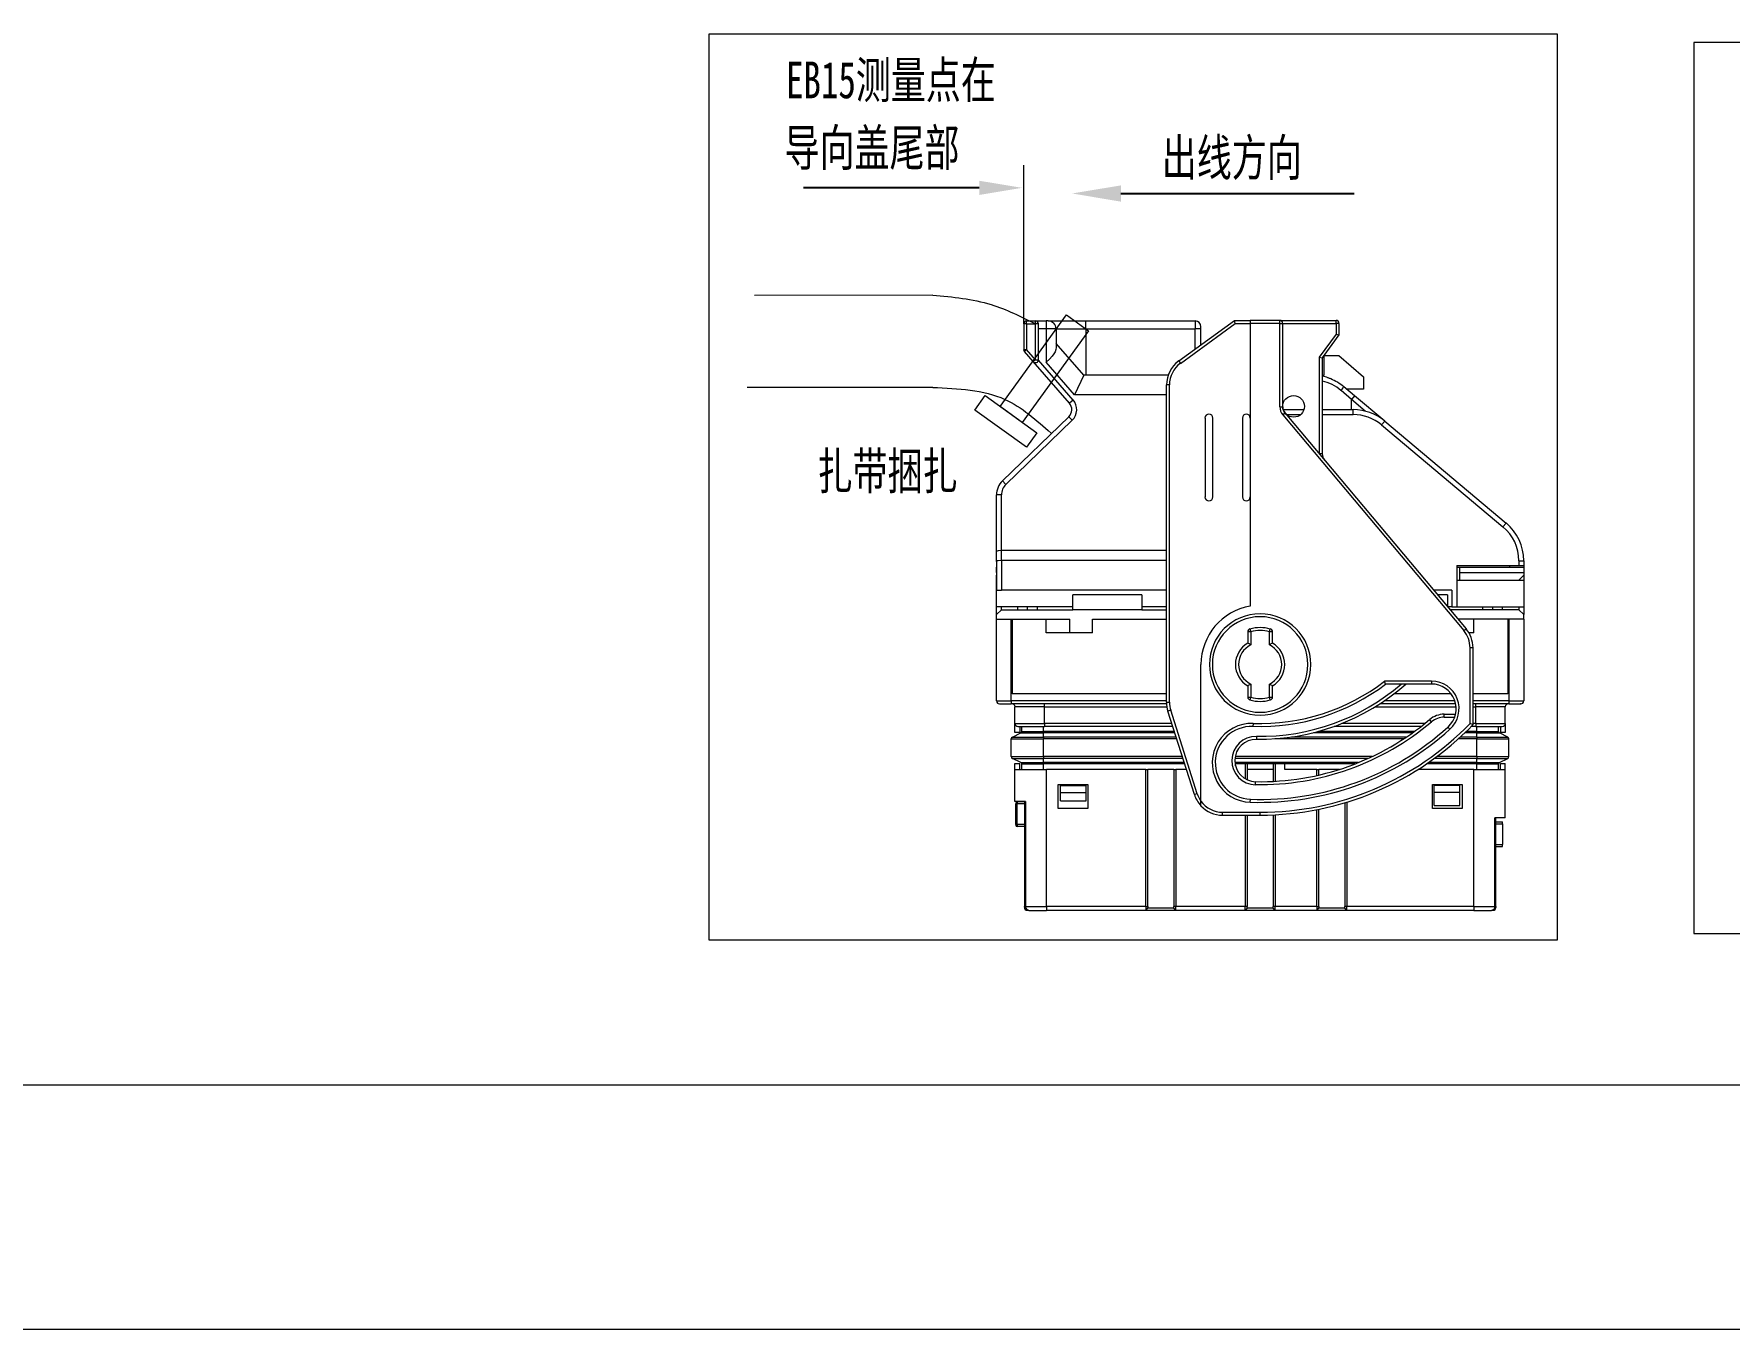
# Model space of a CAD drawing. Header units: inches. Extents: x 47316 to 59086, y 3141 to 11743.
# Drawn here: x 53415.1 to 53553.8, y 9458.1 to 9564.1 of the extents above; entities that cross this region are included whole.
import ezdxf

# ---------------------------------------------------------------- set-up
doc = ezdxf.new("R2010")
doc.units = ezdxf.units.IN
doc.header["$MEASUREMENT"] = 0
doc.styles.add('MtX_FangSong_GB2312', font='')
doc.styles.get('MtX_FangSong_GB2312').set_extended_font_data('FangSong_GB2312')

msp = doc.modelspace()

# ---------------------------------------------------------------- linework, layer by layer
at = {"color": 0, "lineweight": 15}
for p, q in [((53470.34, 9564.06), (53539.73, 9564.06)), ((53470.34, 9489.91), (53470.34, 9564.06)), ((53539.73, 9564.06), (53539.73, 9489.91)), ((53622.51, 9563.35), (53550.9, 9563.35)), ((53550.9, 9563.35), (53550.9, 9490.44)), ((53496.07, 9540.33), (53496.07, 9553.31)), ((53488.64, 9542.69), (53474.03, 9542.66)), ((53496.31, 9540.33), (53496.07, 9540.33)), ((53496.07, 9540.33), (53496.07, 9538.24)), ((53496.31, 9540.57), (53497.04, 9540.57)), ((53496.31, 9540.33), (53496.31, 9540.57)), ((53496.31, 9540.33), (53496.31, 9538.24)), ((53496.31, 9540.33), (53497.04, 9540.33)), ((53497.04, 9540.57), (53497.92, 9540.57)), ((53497.04, 9540.33), (53497.04, 9540.57)), ((53497.28, 9540.33), (53497.04, 9540.33)), ((53497.04, 9537.4), (53497.04, 9540.33)), ((53497.28, 9537.4), (53497.28, 9540.33)), ((53498.08, 9540.57), (53497.92, 9540.57)), ((53497.92, 9540.57), (53497.92, 9539.92)), ((53498.08, 9540.57), (53501.15, 9540.57)), ((53501.15, 9540.57), (53510.11, 9540.57)), ((53501.15, 9539.92), (53501.15, 9540.57)), ((53508.76, 9537.3), (53513.31, 9540.61)), ((53508.9, 9537.1), (53513.39, 9540.37)), ((53510.11, 9540.57), (53510.11, 9539.92)), ((53510.58, 9539.92), (53510.58, 9540.1)), ((53513.31, 9540.61), (53514.61, 9540.61)), ((53513.39, 9540.37), (53513.31, 9540.61)), ((53513.39, 9540.37), (53514.61, 9540.37)), ((53517.03, 9540.61), (53514.61, 9540.61)), ((53514.61, 9540.61), (53514.61, 9540.37)), ((53517.03, 9540.37), (53514.61, 9540.37)), ((53514.61, 9540.37), (53514.61, 9517.23)), ((53517.03, 9540.61), (53521.63, 9540.61)), ((53517.03, 9540.37), (53517.03, 9540.61)), ((53517.03, 9533.55), (53517.03, 9540.37)), ((53517.03, 9540.37), (53517.28, 9540.37)), ((53517.28, 9540.37), (53521.63, 9540.37)), ((53517.28, 9533.55), (53517.28, 9540.37)), ((53521.63, 9540.37), (53521.63, 9540.61)), ((53521.63, 9540.37), (53521.63, 9539.5)), ((53521.87, 9540.37), (53521.63, 9540.37)), ((53521.87, 9540.37), (53521.87, 9539.42)), ((53497.92, 9539.92), (53497.28, 9539.92)), ((53497.92, 9539.92), (53497.92, 9537.19)), ((53498.73, 9539.92), (53497.92, 9539.92)), ((53498.73, 9539.92), (53501.15, 9539.92)), ((53498.73, 9539.92), (53498.73, 9538.39)), ((53500.98, 9536.13), (53498.73, 9538.72)), ((53501.15, 9539.92), (53510.11, 9539.92)), ((53501.15, 9539.92), (53501.15, 9536.13)), ((53510.58, 9539.92), (53510.11, 9539.92)), ((53510.11, 9538.29), (53510.11, 9539.92)), ((53510.58, 9538.63), (53510.58, 9539.92)), ((53521.63, 9539.5), (53520.26, 9537.61)), ((53521.87, 9539.42), (53520.5, 9537.54)), ((53521.63, 9539.5), (53521.87, 9539.42)), ((53496.07, 9538.24), (53496.31, 9538.24)), ((53496.31, 9538.24), (53496.13, 9538.08)), ((53496.85, 9537.24), (53496.13, 9538.08)), ((53497.04, 9537.4), (53496.31, 9538.24)), ((53497.04, 9537.4), (53496.85, 9537.24)), ((53499.81, 9533.84), (53496.85, 9537.24)), ((53497.04, 9537.4), (53497.28, 9537.4)), ((53500.12, 9534.1), (53497.28, 9537.37)), ((53498.18, 9537.45), (53497.92, 9537.19)), ((53498.4, 9537.7), (53498.18, 9537.45)), ((53498.54, 9537.87), (53498.4, 9537.7)), ((53498.64, 9538.05), (53498.54, 9537.87)), ((53498.71, 9538.22), (53498.64, 9538.05)), ((53498.73, 9538.39), (53498.71, 9538.22)), ((53508.76, 9537.3), (53508.9, 9537.1)), ((53520.26, 9537.61), (53520.26, 9529.71)), ((53520.26, 9537.61), (53520.5, 9537.54)), ((53520.5, 9537.54), (53520.5, 9529.71)), ((53520.66, 9537.74), (53521.87, 9537.74)), ((53520.66, 9536.13), (53520.66, 9537.74)), ((53521.87, 9537.74), (53523.89, 9535.99)), ((53500.24, 9534.52), (53497.92, 9537.19)), ((53500.98, 9536.13), (53500.24, 9534.52)), ((53507.89, 9536.13), (53500.98, 9536.13)), ((53520.5, 9536.13), (53520.66, 9536.13)), ((53523.89, 9535.99), (53523.89, 9535)), ((53488.64, 9535.13), (53473.45, 9535.13)), ((53507.76, 9534.52), (53500.24, 9534.52)), ((53508, 9535.34), (53507.76, 9535.34)), ((53507.76, 9509.37), (53507.76, 9535.34)), ((53508, 9509.37), (53508, 9535.34)), ((53522.89, 9534.13), (53522.04, 9534.88)), ((53523.15, 9534.44), (53522.26, 9535.19)), ((53523.89, 9535), (53522.48, 9535)), ((53523.15, 9534.44), (53522.89, 9534.13)), ((53525.62, 9532.37), (53523.15, 9534.44)), ((53500.12, 9534.1), (53499.81, 9533.84)), ((53517.03, 9533.55), (53517.28, 9533.55)), ((53517.32, 9533.31), (53519.01, 9533.31)), ((53520.5, 9533.31), (53523.03, 9533.31)), ((53522.89, 9533.31), (53522.89, 9534.13)), ((53524.02, 9533.19), (53522.89, 9534.13)), ((53523.03, 9532.91), (53523.03, 9533.31)), ((53494.34, 9527.49), (53499.76, 9532.73)), ((53494.62, 9527.2), (53500.05, 9532.44)), ((53500.05, 9532.44), (53499.76, 9532.73)), ((53510.91, 9532.62), (53510.91, 9526.17)), ((53511.55, 9526.17), (53511.55, 9532.62)), ((53513.97, 9532.62), (53513.97, 9526.17)), ((53517.46, 9533.03), (53517.28, 9532.88)), ((53517.28, 9532.88), (53532.09, 9515.23)), ((53517.46, 9533.03), (53532.27, 9515.39)), ((53517.59, 9532.91), (53518.74, 9532.91)), ((53520.5, 9532.91), (53523.03, 9532.91)), ((53525.36, 9532.06), (53525.62, 9532.37)), ((53525.36, 9532.06), (53535.29, 9523.73)), ((53525.62, 9532.37), (53535.55, 9524.03)), ((53520.26, 9529.71), (53520.5, 9529.71)), ((53493.85, 9521.71), (53493.85, 9526.33)), ((53494.25, 9526.33), (53493.85, 9526.33)), ((53494.25, 9521.78), (53494.25, 9526.33)), ((53494.62, 9527.2), (53494.34, 9527.49)), ((53535.29, 9523.73), (53535.55, 9524.03)), ((53493.86, 9521.73), (53493.85, 9521.72)), ((53493.85, 9521.72), (53493.85, 9521.71)), ((53493.85, 9520.9), (53493.85, 9521.71)), ((53493.85, 9521.71), (53493.85, 9521.71)), ((53493.86, 9520.92), (53493.85, 9520.91)), ((53493.85, 9520.91), (53493.85, 9520.91)), ((53493.85, 9520.91), (53493.85, 9520.9)), ((53493.85, 9520.9), (53493.85, 9518.55)), ((53493.89, 9521.74), (53493.86, 9521.73)), ((53493.89, 9520.93), (53493.86, 9520.92)), ((53493.99, 9521.76), (53493.89, 9521.74)), ((53493.99, 9520.95), (53493.89, 9520.93)), ((53494.25, 9521.78), (53493.99, 9521.76)), ((53494.25, 9520.97), (53493.99, 9520.95)), ((53507.76, 9521.78), (53494.25, 9521.78)), ((53494.25, 9520.97), (53494.25, 9521.78)), ((53507.76, 9520.97), (53494.25, 9520.97)), ((53494.25, 9520.97), (53494.25, 9518.55)), ((53531.51, 9520.57), (53531.51, 9517.18)), ((53531.51, 9520.57), (53536.59, 9520.57)), ((53535.86, 9520.41), (53535.86, 9520.57)), ((53536.59, 9520.95), (53536.59, 9520.57)), ((53536.59, 9520.95), (53536.99, 9520.95)), ((53536.59, 9520.57), (53536.99, 9520.57)), ((53536.99, 9520.95), (53536.99, 9520.57)), ((53536.99, 9520.57), (53536.99, 9520.41)), ((53493.85, 9520), (53493.85, 9520.41)), ((53493.85, 9520), (53493.85, 9519.76)), ((53493.85, 9516.54), (53493.85, 9519.76)), ((53531.51, 9520.41), (53531.75, 9520.41)), ((53531.51, 9519.36), (53531.75, 9519.36)), ((53531.75, 9520.41), (53536.99, 9520.41)), ((53531.75, 9520), (53531.75, 9520.41)), ((53531.75, 9519.36), (53531.75, 9520)), ((53531.75, 9520), (53536.99, 9520)), ((53531.75, 9519.36), (53536.59, 9519.36)), ((53536.59, 9519.36), (53536.99, 9519.76)), ((53536.59, 9519.36), (53536.99, 9519.36)), ((53536.99, 9520.41), (53536.99, 9520)), ((53536.99, 9520), (53536.99, 9519.76)), ((53536.99, 9519.76), (53536.99, 9519.36)), ((53536.99, 9519.36), (53536.99, 9517.18)), ((53493.85, 9517.18), (53493.85, 9518.55)), ((53493.85, 9518.55), (53494.25, 9518.55)), ((53507.76, 9518.55), (53494.25, 9518.55)), ((53505.74, 9518.15), (53500.1, 9518.15)), ((53500.1, 9516.94), (53500.1, 9518.15)), ((53505.74, 9518.15), (53505.74, 9516.94)), ((53531.11, 9518.55), (53529.62, 9518.55)), ((53530.74, 9518.15), (53529.95, 9518.15)), ((53530.74, 9518.15), (53530.74, 9517.21)), ((53531.11, 9518.55), (53531.11, 9517.18)), ((53500.1, 9517.18), (53493.85, 9517.18)), ((53494.25, 9516.94), (53493.85, 9516.54)), ((53493.85, 9516.17), (53493.85, 9516.54)), ((53494.25, 9516.94), (53494.25, 9517.18)), ((53494.25, 9516.94), (53500.1, 9516.94)), ((53495.58, 9516.94), (53495.58, 9517.18)), ((53496.39, 9516.94), (53496.39, 9517.18)), ((53497.2, 9516.94), (53497.2, 9517.18)), ((53505.74, 9516.94), (53500.1, 9516.94)), ((53507.76, 9517.18), (53505.74, 9517.18)), ((53505.74, 9516.94), (53507.76, 9516.94)), ((53531.11, 9517.18), (53530.77, 9517.18)), ((53536.59, 9516.94), (53530.97, 9516.94)), ((53531.11, 9517.18), (53531.51, 9517.18)), ((53531.51, 9517.18), (53536.99, 9517.18)), ((53533.65, 9516.94), (53533.65, 9517.18)), ((53534.45, 9516.94), (53534.45, 9517.18)), ((53535.26, 9516.94), (53535.26, 9517.18)), ((53536.59, 9517.18), (53536.59, 9516.94)), ((53536.99, 9516.54), (53536.59, 9516.94)), ((53536.99, 9517.18), (53536.99, 9516.54)), ((53536.99, 9516.17), (53536.99, 9516.54)), ((53493.85, 9509.48), (53493.85, 9516.17)), ((53493.85, 9516.17), (53499.86, 9516.17)), ((53495.06, 9509.48), (53495.06, 9516.17)), ((53495.14, 9516.17), (53495.14, 9510.05)), ((53497.92, 9515.04), (53497.92, 9516.17)), ((53499.86, 9515.04), (53497.92, 9515.04)), ((53499.86, 9515.04), (53499.86, 9516.17)), ((53501.71, 9515.04), (53499.86, 9515.04)), ((53501.71, 9515.04), (53501.71, 9516.17)), ((53501.71, 9516.17), (53507.76, 9516.17)), ((53514.65, 9515.14), (53514.41, 9515.14)), ((53514.41, 9515.14), (53514.41, 9514.21)), ((53514.59, 9515.37), (53514.65, 9515.14)), ((53514.65, 9515.14), (53514.65, 9514.06)), ((53516.19, 9515.14), (53516.25, 9515.37)), ((53516.43, 9515.14), (53516.19, 9515.14)), ((53516.19, 9514.06), (53516.19, 9515.14)), ((53516.43, 9514.21), (53516.43, 9515.14)), ((53536.99, 9516.17), (53531.61, 9516.17)), ((53532.09, 9515.23), (53532.27, 9515.39)), ((53532.92, 9515.04), (53532.51, 9515.04)), ((53532.92, 9515.04), (53532.92, 9516.17)), ((53535.7, 9516.17), (53535.7, 9510.05)), ((53535.78, 9516.17), (53535.78, 9509.48)), ((53536.99, 9516.17), (53536.99, 9509.48)), ((53532.6, 9507.63), (53532.6, 9513.83)), ((53532.84, 9513.83), (53532.6, 9513.83)), ((53532.84, 9507.53), (53532.84, 9513.83)), ((53510.58, 9501.28), (53510.58, 9512.46)), ((53514.65, 9510.86), (53514.65, 9509.79)), ((53516.19, 9509.79), (53516.19, 9510.86)), ((53529.44, 9511.09), (53525.61, 9511.09)), ((53525.69, 9510.85), (53525.61, 9511.09)), ((53529.44, 9511.09), (53529.44, 9510.85)), ((53493.85, 9509.48), (53495.06, 9509.48)), ((53507.76, 9509.48), (53495.06, 9509.48)), ((53495.06, 9509.48), (53495.06, 9509.24)), ((53507.76, 9510.05), (53495.14, 9510.05)), ((53514.41, 9510.72), (53514.41, 9509.79)), ((53514.41, 9509.79), (53514.65, 9509.79)), ((53514.65, 9509.79), (53514.59, 9509.56)), ((53516.19, 9509.79), (53516.43, 9509.79)), ((53516.25, 9509.56), (53516.19, 9509.79)), ((53516.43, 9509.79), (53516.43, 9510.72)), ((53531.35, 9509.48), (53525.58, 9509.48)), ((53529.44, 9510.85), (53525.69, 9510.85)), ((53531.05, 9510.05), (53526.36, 9510.05)), ((53535.7, 9510.05), (53532.84, 9510.05)), ((53535.78, 9509.48), (53532.84, 9509.48)), ((53535.78, 9509.48), (53535.78, 9509.24)), ((53535.78, 9509.48), (53536.99, 9509.48)), ((53494.09, 9509.24), (53495.06, 9509.24)), ((53507.76, 9509.24), (53495.06, 9509.24)), ((53495.36, 9507.63), (53495.36, 9509)), ((53497.78, 9509), (53495.36, 9509)), ((53497.78, 9509), (53497.78, 9509.24)), ((53497.78, 9509), (53507.79, 9509)), ((53497.78, 9507.63), (53497.78, 9509)), ((53507.76, 9509.37), (53508, 9509.37)), ((53508.1, 9508.71), (53507.87, 9508.64)), ((53510.05, 9501.81), (53507.87, 9508.64)), ((53510.28, 9501.89), (53508.1, 9508.71)), ((53524.84, 9509), (53531.45, 9509)), ((53531.41, 9509.24), (53525.22, 9509.24)), ((53530.49, 9508.4), (53531.41, 9508.4)), ((53530.49, 9508.15), (53530.49, 9508.4)), ((53530.49, 9508.15), (53531.34, 9508.15)), ((53535.78, 9509.24), (53532.84, 9509.24)), ((53532.84, 9509), (53533.06, 9509)), ((53533.06, 9509), (53533.06, 9509.24)), ((53533.06, 9507.63), (53533.06, 9509)), ((53535.48, 9509), (53533.06, 9509)), ((53535.48, 9507.63), (53535.48, 9509)), ((53535.78, 9509.24), (53536.75, 9509.24)), ((53536.75, 9509.24), (53536.74, 9509.24)), ((53495.15, 9506.52), (53495.84, 9506.87)), ((53495.36, 9506.9), (53495.36, 9507.63)), ((53495.36, 9507.63), (53497.78, 9507.63)), ((53495.76, 9506.9), (53495.36, 9506.9)), ((53495.6, 9507.38), (53497.78, 9507.38)), ((53495.76, 9507.38), (53495.76, 9506.9)), ((53495.84, 9506.87), (53497.68, 9506.87)), ((53495.91, 9506.98), (53495.91, 9507.38)), ((53495.91, 9506.98), (53497.68, 9506.98)), ((53497.68, 9506.98), (53497.68, 9507.38)), ((53508.4, 9506.98), (53497.68, 9506.98)), ((53497.68, 9506.87), (53497.68, 9506.98)), ((53508.44, 9506.87), (53497.68, 9506.87)), ((53497.68, 9506.52), (53497.68, 9506.87)), ((53508.2, 9507.63), (53497.78, 9507.63)), ((53497.78, 9507.63), (53497.78, 9507.38)), ((53508.27, 9507.38), (53497.78, 9507.38)), ((53514.84, 9507.64), (53514.83, 9507.39)), ((53527.9, 9506.87), (53519.78, 9506.87)), ((53528.05, 9506.98), (53520.19, 9506.98)), ((53528.59, 9507.38), (53521.47, 9507.38)), ((53528.89, 9507.63), (53522.11, 9507.63)), ((53529.45, 9507.77), (53529.29, 9507.96)), ((53530.95, 9507.16), (53530.79, 9507.34)), ((53533.16, 9506.87), (53532.18, 9506.87)), ((53533.16, 9506.98), (53532.29, 9506.98)), ((53532.84, 9507.53), (53532.6, 9507.63)), ((53533.06, 9507.38), (53532.7, 9507.38)), ((53533.06, 9507.63), (53532.84, 9507.63)), ((53533.06, 9507.63), (53535.48, 9507.63)), ((53533.06, 9507.63), (53533.06, 9507.38)), ((53533.06, 9507.38), (53535.24, 9507.38)), ((53533.16, 9506.98), (53533.16, 9507.38)), ((53533.16, 9506.98), (53534.94, 9506.98)), ((53533.16, 9506.87), (53533.16, 9506.98)), ((53533.16, 9506.87), (53535, 9506.87)), ((53533.16, 9506.52), (53533.16, 9506.87)), ((53534.94, 9506.98), (53534.94, 9507.38)), ((53535.69, 9506.52), (53535, 9506.87)), ((53535.08, 9507.38), (53535.08, 9506.9)), ((53535.48, 9506.9), (53535.08, 9506.9)), ((53535.48, 9507.63), (53535.48, 9506.9)), ((53495.06, 9506.38), (53497.68, 9506.38)), ((53495.06, 9504.92), (53495.06, 9506.38)), ((53495.15, 9506.52), (53497.68, 9506.52)), ((53508.55, 9506.52), (53497.68, 9506.52)), ((53497.68, 9506.52), (53497.68, 9506.38)), ((53508.59, 9506.38), (53497.68, 9506.38)), ((53497.68, 9504.92), (53497.68, 9506.38)), ((53515.12, 9506.58), (53515.11, 9506.34)), ((53527.18, 9506.38), (53516.62, 9506.38)), ((53527.39, 9506.52), (53517.99, 9506.52)), ((53533.16, 9506.38), (53531.65, 9506.38)), ((53533.16, 9506.52), (53531.81, 9506.52)), ((53533.16, 9506.52), (53535.69, 9506.52)), ((53533.16, 9506.52), (53533.16, 9506.38)), ((53533.16, 9506.38), (53535.78, 9506.38)), ((53533.16, 9504.92), (53533.16, 9506.38)), ((53535.78, 9504.92), (53535.78, 9506.38)), ((53495.06, 9504.92), (53497.68, 9504.92)), ((53495.15, 9504.78), (53497.68, 9504.78)), ((53495.84, 9504.43), (53495.15, 9504.78)), ((53495.36, 9504.36), (53495.76, 9504.36)), ((53495.36, 9503.88), (53495.36, 9504.36)), ((53495.76, 9503.88), (53495.76, 9504.36)), ((53495.84, 9504.43), (53497.68, 9504.43)), ((53495.91, 9504.32), (53497.68, 9504.32)), ((53495.91, 9503.88), (53495.91, 9504.32)), ((53509.06, 9504.92), (53497.68, 9504.92)), ((53497.68, 9504.92), (53497.68, 9504.78)), ((53509.1, 9504.78), (53497.68, 9504.78)), ((53497.68, 9504.43), (53497.68, 9504.78)), ((53509.21, 9504.43), (53497.68, 9504.43)), ((53497.68, 9504.32), (53497.68, 9504.43)), ((53509.25, 9504.32), (53497.68, 9504.32)), ((53497.68, 9503.88), (53497.68, 9504.32)), ((53524.28, 9504.78), (53513.36, 9504.78)), ((53523.45, 9504.43), (53513.36, 9504.43)), ((53513.4, 9504.32), (53513.37, 9504.32)), ((53524.59, 9504.92), (53513.38, 9504.92)), ((53513.4, 9504.36), (53514.19, 9504.36)), ((53513.4, 9504.17), (53513.4, 9504.36)), ((53514.19, 9504.36), (53514.35, 9504.36)), ((53514.19, 9504.36), (53514.19, 9503.12)), ((53514.35, 9504.36), (53514.35, 9503.03)), ((53516.49, 9504.32), (53514.35, 9504.32)), ((53516.49, 9504.36), (53516.65, 9504.36)), ((53516.49, 9504.36), (53516.49, 9502.89)), ((53516.65, 9504.36), (53517.44, 9504.36)), ((53516.65, 9504.36), (53516.65, 9502.9)), ((53517.44, 9503.88), (53517.44, 9504.36)), ((53523.18, 9504.32), (53517.44, 9504.32)), ((53533.16, 9504.32), (53529.03, 9504.32)), ((53533.16, 9504.43), (53529.19, 9504.43)), ((53533.16, 9504.78), (53529.69, 9504.78)), ((53533.16, 9504.92), (53529.88, 9504.92)), ((53533.16, 9504.92), (53535.78, 9504.92)), ((53533.16, 9504.92), (53533.16, 9504.78)), ((53533.16, 9504.78), (53535.69, 9504.78)), ((53533.16, 9504.43), (53533.16, 9504.78)), ((53533.16, 9504.43), (53535, 9504.43)), ((53533.16, 9504.32), (53533.16, 9504.43)), ((53533.16, 9504.32), (53534.94, 9504.32)), ((53533.16, 9503.88), (53533.16, 9504.32)), ((53534.94, 9503.88), (53534.94, 9504.32)), ((53535, 9504.43), (53535.69, 9504.78)), ((53535.08, 9504.36), (53535.48, 9504.36)), ((53535.08, 9503.88), (53535.08, 9504.36)), ((53535.48, 9503.88), (53535.48, 9504.36)), ((53495.36, 9503.88), (53497.94, 9503.88)), ((53495.36, 9501.26), (53495.36, 9503.88)), ((53506.07, 9503.88), (53497.94, 9503.88)), ((53497.94, 9492.67), (53497.94, 9503.88)), ((53498.89, 9500.69), (53498.89, 9502.63)), ((53498.89, 9502.63), (53501.31, 9502.63)), ((53499.09, 9501.98), (53499.09, 9502.55)), ((53499.09, 9502.55), (53501.19, 9502.55)), ((53501.19, 9501.98), (53501.19, 9502.55)), ((53501.31, 9502.63), (53501.31, 9500.69)), ((53506.07, 9503.88), (53506.23, 9503.88)), ((53506.07, 9492.67), (53506.07, 9503.88)), ((53508.36, 9503.88), (53506.23, 9503.88)), ((53506.23, 9492.67), (53506.23, 9503.88)), ((53508.36, 9503.88), (53508.53, 9503.88)), ((53508.36, 9503.88), (53508.36, 9492.67)), ((53509.39, 9503.88), (53508.53, 9503.88)), ((53508.53, 9503.88), (53508.53, 9492.67)), ((53516.49, 9503.88), (53514.35, 9503.88)), ((53515.05, 9502.63), (53515.05, 9502.87)), ((53520.06, 9503.88), (53517.44, 9503.88)), ((53520.06, 9503.88), (53520.22, 9503.88)), ((53520.06, 9503.38), (53520.06, 9503.88)), ((53521.92, 9503.88), (53520.22, 9503.88)), ((53520.22, 9503.41), (53520.22, 9503.88)), ((53532.9, 9503.88), (53528.36, 9503.88)), ((53529.53, 9500.69), (53529.53, 9502.63)), ((53529.53, 9502.63), (53531.95, 9502.63)), ((53529.65, 9501.98), (53529.65, 9502.55)), ((53531.75, 9502.55), (53529.65, 9502.55)), ((53531.75, 9501.98), (53531.75, 9502.55)), ((53531.95, 9502.63), (53531.95, 9500.69)), ((53532.9, 9503.88), (53535.48, 9503.88)), ((53532.9, 9492.67), (53532.9, 9503.88)), ((53535.48, 9499.92), (53535.48, 9503.88)), ((53496.21, 9501.26), (53495.36, 9501.26)), ((53495.54, 9501.21), (53495.54, 9501.05)), ((53496.13, 9501.21), (53495.54, 9501.21)), ((53496.13, 9501.26), (53496.13, 9492.67)), ((53496.21, 9501.26), (53496.21, 9492.67)), ((53499.09, 9501.3), (53499.09, 9501.98)), ((53499.09, 9501.98), (53501.19, 9501.98)), ((53499.09, 9501.3), (53501.19, 9501.3)), ((53501.19, 9501.3), (53501.19, 9501.98)), ((53510.28, 9501.89), (53510.05, 9501.81)), ((53510.58, 9500.9), (53510.58, 9501.28)), ((53514.61, 9501.19), (53514.62, 9501.43)), ((53522.52, 9501.19), (53522.52, 9492.67)), ((53531.75, 9501.98), (53529.65, 9501.98)), ((53529.65, 9500.93), (53529.65, 9501.98)), ((53531.75, 9500.93), (53531.75, 9501.98)), ((53495.42, 9501.09), (53495.42, 9501.05)), ((53495.42, 9499.36), (53495.42, 9501.05)), ((53495.54, 9501.05), (53495.42, 9501.05)), ((53496.13, 9501.05), (53495.54, 9501.05)), ((53495.54, 9499.36), (53495.54, 9501.05)), ((53501.31, 9500.69), (53498.89, 9500.69)), ((53512.35, 9500.37), (53515.42, 9500.37)), ((53512.35, 9500.13), (53512.35, 9500.37)), ((53512.35, 9500.13), (53515.42, 9500.13)), ((53514.19, 9500.13), (53514.19, 9492.67)), ((53514.35, 9500.13), (53514.35, 9492.67)), ((53515.42, 9500.13), (53515.42, 9500.37)), ((53516.49, 9500.15), (53516.49, 9492.67)), ((53516.65, 9500.16), (53516.65, 9492.67)), ((53520.06, 9492.67), (53520.06, 9500.57)), ((53520.22, 9492.67), (53520.22, 9500.61)), ((53522.36, 9501.14), (53522.36, 9492.67)), ((53531.95, 9500.69), (53529.53, 9500.69)), ((53529.65, 9500.93), (53531.75, 9500.93)), ((53535.48, 9499.92), (53534.63, 9499.92)), ((53534.63, 9492.67), (53534.63, 9499.92)), ((53534.71, 9492.67), (53534.71, 9499.92)), ((53495.42, 9499.36), (53495.42, 9499.32)), ((53495.54, 9499.36), (53495.42, 9499.36)), ((53496.13, 9499.36), (53495.54, 9499.36)), ((53495.54, 9499.36), (53495.54, 9499.2)), ((53496.13, 9499.2), (53495.54, 9499.2)), ((53534.71, 9499.59), (53535.26, 9499.59)), ((53534.71, 9499.42), (53535.26, 9499.42)), ((53535.26, 9499.42), (53535.26, 9499.59)), ((53535.26, 9499.42), (53535.26, 9497.73)), ((53534.71, 9497.73), (53535.26, 9497.73)), ((53534.71, 9497.57), (53535.26, 9497.57)), ((53535.26, 9497.57), (53535.26, 9497.73)), ((53496.13, 9492.67), (53496.21, 9492.67)), ((53496.13, 9492.67), (53496.13, 9492.66)), ((53496.13, 9492.59), (53496.13, 9492.66)), ((53496.13, 9492.59), (53496.14, 9492.59)), ((53496.21, 9492.63), (53496.14, 9492.61)), ((53496.14, 9492.61), (53496.2, 9492.47)), ((53496.2, 9492.47), (53496.35, 9492.37)), ((53496.21, 9492.67), (53497.94, 9492.67)), ((53496.21, 9492.67), (53496.21, 9492.63)), ((53496.21, 9492.63), (53496.24, 9492.52)), ((53496.24, 9492.52), (53496.31, 9492.43)), ((53496.31, 9492.43), (53496.46, 9492.35)), ((53496.35, 9492.37), (53496.5, 9492.34)), ((53496.37, 9492.36), (53496.37, 9492.34)), ((53496.49, 9492.34), (53496.37, 9492.34)), ((53496.46, 9492.35), (53496.5, 9492.34)), ((53496.5, 9492.34), (53497.94, 9492.34)), ((53506.07, 9492.67), (53497.94, 9492.67)), ((53497.94, 9492.67), (53497.94, 9492.34)), ((53506.07, 9492.34), (53497.94, 9492.34)), ((53506.07, 9492.67), (53506.07, 9492.34)), ((53506.07, 9492.67), (53506.23, 9492.67)), ((53506.07, 9492.34), (53506.23, 9492.51)), ((53508.53, 9492.34), (53506.07, 9492.34)), ((53506.23, 9492.67), (53506.23, 9492.51)), ((53508.36, 9492.51), (53506.23, 9492.51)), ((53508.53, 9492.67), (53508.36, 9492.67)), ((53508.36, 9492.51), (53508.36, 9492.67)), ((53508.53, 9492.34), (53508.36, 9492.51)), ((53514.19, 9492.67), (53508.53, 9492.67)), ((53508.53, 9492.34), (53508.53, 9492.67)), ((53514.19, 9492.34), (53508.53, 9492.34)), ((53514.19, 9492.34), (53514.19, 9492.67)), ((53514.35, 9492.67), (53514.19, 9492.67)), ((53514.35, 9492.51), (53514.19, 9492.34)), ((53516.65, 9492.34), (53514.19, 9492.34)), ((53514.35, 9492.51), (53514.35, 9492.67)), ((53516.49, 9492.51), (53514.35, 9492.51)), ((53516.65, 9492.67), (53516.49, 9492.67)), ((53516.49, 9492.51), (53516.49, 9492.67)), ((53516.65, 9492.34), (53516.49, 9492.51)), ((53520.06, 9492.67), (53516.65, 9492.67)), ((53516.65, 9492.34), (53516.65, 9492.67)), ((53520.06, 9492.34), (53516.65, 9492.34)), ((53520.06, 9492.67), (53520.06, 9492.34)), ((53520.06, 9492.67), (53520.22, 9492.67)), ((53520.06, 9492.34), (53520.22, 9492.51)), ((53522.52, 9492.34), (53520.06, 9492.34)), ((53520.22, 9492.67), (53520.22, 9492.51)), ((53522.36, 9492.51), (53520.22, 9492.51)), ((53522.36, 9492.51), (53522.36, 9492.67)), ((53522.52, 9492.67), (53522.36, 9492.67)), ((53522.52, 9492.34), (53522.36, 9492.51)), ((53532.9, 9492.67), (53522.52, 9492.67)), ((53522.52, 9492.34), (53522.52, 9492.67)), ((53532.9, 9492.34), (53522.52, 9492.34)), ((53532.9, 9492.67), (53534.63, 9492.67)), ((53532.9, 9492.67), (53532.9, 9492.34)), ((53532.9, 9492.34), (53534.35, 9492.34)), ((53534.48, 9492.38), (53534.35, 9492.34)), ((53534.49, 9492.37), (53534.35, 9492.34)), ((53534.47, 9492.34), (53534.35, 9492.34)), ((53534.47, 9492.34), (53534.47, 9492.36)), ((53534.56, 9492.45), (53534.48, 9492.38)), ((53534.64, 9492.47), (53534.49, 9492.37)), ((53534.63, 9492.63), (53534.56, 9492.45)), ((53534.63, 9492.63), (53534.63, 9492.67)), ((53534.71, 9492.67), (53534.63, 9492.67)), ((53534.63, 9492.63), (53534.64, 9492.63)), ((53534.64, 9492.63), (53534.63, 9492.63)), ((53534.64, 9492.63), (53534.71, 9492.61)), ((53534.71, 9492.61), (53534.64, 9492.47)), ((53534.7, 9492.59), (53534.71, 9492.59)), ((53534.71, 9492.66), (53534.71, 9492.67)), ((53534.71, 9492.66), (53534.71, 9492.59)), ((53550.9, 9490.44), (53622.51, 9490.44)), ((53539.73, 9489.91), (53470.34, 9489.91)), ((50267.93, 9478.08), (57367.93, 9478.08)), ((50247.93, 9458.08), (57387.93, 9458.08))]:
    msp.add_line(p, q, dxfattribs=at)
msp.add_line((53492.44, 9551.46), (53478.04, 9551.46))
at = {"color": 7, "lineweight": -2}
msp.add_line((53504.03, 9551), (53523.11, 9551), dxfattribs=at)
at = {"color": 0, "linetype": 'ByBlock', "lineweight": 15}
for p, q in [((53494.16, 9533.57), (53499.58, 9541.07)), ((53499.58, 9541.07), (53501.38, 9539.77)), ((53501.38, 9539.77), (53495.96, 9532.27)), ((53492.07, 9533.28), (53492.92, 9534.47)), ((53492.92, 9534.47), (53497.15, 9531.41)), ((53496.29, 9530.23), (53492.07, 9533.28)), ((53495.96, 9532.27), (53494.16, 9533.57)), ((53497.15, 9531.41), (53496.29, 9530.23))]:
    msp.add_line(p, q, dxfattribs=at)
at = {"color": 0, "lineweight": 15}
msp.add_circle((53518.16, 9533.58), 0.887, dxfattribs=at)
for centre, radius, start, end in [((53496.31, 9540.33), 0.242, 90, 180), ((53497.04, 9540.33), 0.242, 0, 90), ((53498.08, 9539.92), 0.645, 0, 90), ((53510.11, 9540.1), 0.468, 0, 90), ((53517.03, 9540.37), 0.242, 0, 90), ((53521.63, 9540.37), 0.242, 0, 90), ((53496.31, 9538.24), 0.242, 180, 221), ((53497.04, 9537.4), 0.242, 221, 0), ((53510.18, 9535.34), 2.42, 126, 180), ((53510.18, 9535.34), 2.18, 126, 180), ((53519.67, 9532.11), 4.03, 71.1179, 78.0677), ((53519.67, 9532.1), 4.03, 67.5916, 71.1212), ((53519.67, 9532.1), 4.03, 50, 67.5916), ((53519.77, 9532.3), 3.43, 48.7061, 77.7324), ((53499.2, 9533.31), 0.806, 314, 41), ((53499.2, 9533.31), 1.21, 314, 41), ((53518.08, 9533.55), 1.05, 180, 220), ((53518.08, 9533.55), 0.806, 180, 220), ((53523.03, 9529.28), 4.03, 50, 90), ((53511.23, 9532.62), 0.323, 360, 180), ((53514.29, 9532.62), 0.323, 0, 180), ((53523.03, 9529.28), 3.63, 50, 90), ((53521.31, 9529.71), 0.806, 180, 220), ((53495.46, 9526.33), 1.61, 134, 180), ((53495.46, 9526.33), 1.21, 134, 180), ((53511.23, 9526.17), 0.323, 180, 360), ((53514.29, 9526.17), 0.323, 180, 360), ((53532.96, 9520.95), 3.63, 0, 50), ((53532.96, 9520.95), 4.03, 0, 50), ((53515.42, 9512.46), 4.84, 99.5941, 180), ((53515.42, 9512.46), 4.15, 0.0227, 180), ((53515.42, 9512.46), 3.91, 0.0227, 180), ((53514.65, 9515.14), 0.242, 105.9836, 180), ((53515.42, 9512.46), 3.02, 74.0164, 105.9836), ((53515.42, 9512.46), 2.78, 74.0164, 105.9836), ((53516.19, 9515.14), 0.242, 0, 74.0164), ((53530.42, 9513.83), 2.18, 0, 40), ((53530.42, 9513.83), 2.42, 0, 40), ((53515.42, 9512.46), 2.02, 120, 240), ((53515.42, 9512.46), 1.77, 115.583, 244.417), ((53510.73, 9507.83), 7.37, 57.8376, 60.0348), ((53520.11, 9507.83), 7.37, 119.9654, 122.162), ((53515.42, 9512.46), 1.77, 295.583, 64.417), ((53515.42, 9512.46), 2.02, 300, 60), ((53515.42, 9512.46), 4.15, 180.0227, 0), ((53515.42, 9512.46), 3.91, 180.0227, 0), ((53510.73, 9517.11), 7.37, 299.9665, 302.1611), ((53515.42, 9524.32), 16.69, 268, 307.6018), ((53520.11, 9517.11), 7.37, 237.8389, 240.0335), ((53529.44, 9508.84), 2.26, 312.1566, 90), ((53494.09, 9509.48), 0.242, 180, 270), ((53514.65, 9509.79), 0.242, 180, 254.0164), ((53515.42, 9512.46), 3.02, 254.0164, 285.9836), ((53515.42, 9512.46), 2.78, 254.0164, 285.9836), ((53515.42, 9524.32), 16.93, 268, 307.3223), ((53515.42, 9524.32), 17.98, 269.0157, 311.5066), ((53515.42, 9524.32), 17.74, 269.0157, 310.6159), ((53516.19, 9509.79), 0.242, 285.9836, 0), ((53529.44, 9508.84), 2.02, 312.1566, 90), ((53536.75, 9509.48), 0.242, 270, 360), ((53495.12, 9509), 0.242, 0, 90), ((53510.18, 9509.37), 2.42, 180, 197.6501), ((53510.18, 9509.37), 2.18, 180, 197.6501), ((53530.49, 9506.54), 1.85, 90, 130.285), ((53530.49, 9506.54), 1.61, 90, 130.285), ((53535.72, 9509), 0.242, 90, 180), ((53495.6, 9507.63), 0.242, 180, 270), ((53495.79, 9506.98), 0.121, 297.0274, 0), ((53514.73, 9504.41), 3.23, 88, 268), ((53514.73, 9504.41), 2.98, 88, 267.9781), ((53515.42, 9524.32), 23.14, 268, 312.1566), ((53515.42, 9524.32), 22.9, 268, 312.1566), ((53515.42, 9524.32), 21.45, 269.0157, 310.285), ((53515.42, 9524.32), 21.69, 269.0157, 310.285), ((53515.42, 9524.32), 23.95, 270, 315.8215), ((53515.42, 9524.32), 24.19, 270, 316.0545), ((53535.06, 9506.98), 0.121, 180, 242.9726), ((53535.24, 9507.63), 0.242, 270, 0), ((53495.22, 9506.38), 0.161, 117.0274, 180), ((53515.08, 9504.6), 1.98, 89.0157, 269.0157), ((53515.08, 9504.6), 1.73, 89.0157, 268.9779), ((53535.62, 9506.38), 0.161, 0, 62.9726), ((53495.22, 9504.92), 0.161, 180, 242.9726), ((53495.79, 9504.32), 0.121, 0, 62.9726), ((53535.06, 9504.32), 0.121, 117.0274, 180), ((53535.62, 9504.92), 0.161, 297.0274, 0), ((53495.54, 9501.09), 0.121, 90, 180), ((53512.35, 9502.55), 2.42, 197.6501, 223.0114), ((53512.35, 9502.55), 2.18, 197.6501, 215.6626), ((53512.35, 9502.55), 2.18, 215.6626, 270), ((53512.35, 9502.55), 2.42, 223.0114, 270), ((53495.54, 9499.32), 0.121, 180, 270), ((53496.37, 9492.66), 0.242, 179.9994, 190.5523), ((53496.37, 9492.59), 0.242, 180, 270), ((53534.47, 9492.59), 0.242, 270, 0), ((53534.47, 9492.66), 0.244, 349.5127, 359.9711)]:
    msp.add_arc(centre, radius, start, end, dxfattribs=at)
for centre, major_axis, ratio, start_param, end_param in [((53522, 9534.88), (-0.259, -0.309), 0.068112, 1.627887, 3.141593), ((53496.37, 9492.66), (0.242, 0), 0.166156, 3.141593, 3.983969), ((53534.47, 9492.66), (0.242, 0), 0.166218, 5.490451, 6.283179)]:
    msp.add_ellipse(centre, major_axis=major_axis, ratio=ratio, start_param=start_param, end_param=end_param, dxfattribs=at)
at = {"color": 0, "linetype": 'ByBlock', "lineweight": 15}
for points in [[(53488.64, 9542.69), (53493.4, 9541.91), (53497.04, 9540.33)], [(53488.64, 9535.13), (53494.53, 9534.15), (53498.31, 9531.4)]]:
    msp.add_spline(points, degree=3, dxfattribs=at)
msp.add_solid([(53492.44, 9552.04), (53495.94, 9551.46), (53492.44, 9550.88)])
at = {"color": 7, "lineweight": -2}
msp.add_solid([(53504.03, 9550.33), (53500.03, 9551), (53504.03, 9551.66)], dxfattribs=at)

# ---------------------------------------------------------------- texts
at = {"color": 0, "lineweight": 15, "style": 'MtX_FangSong_GB2312', "width": 0.7}
for s, p in [('EB15测量点在', (53476.62, 9558.79)), ('导向盖尾部', (53476.5, 9553.25)), ('出线方向', (53507.37, 9552.44)), ('扎带捆扎', (53479.2, 9526.8))]:
    msp.add_text(s, height=3, dxfattribs=at).set_placement(p)

doc.saveas('drawing.dxf')
